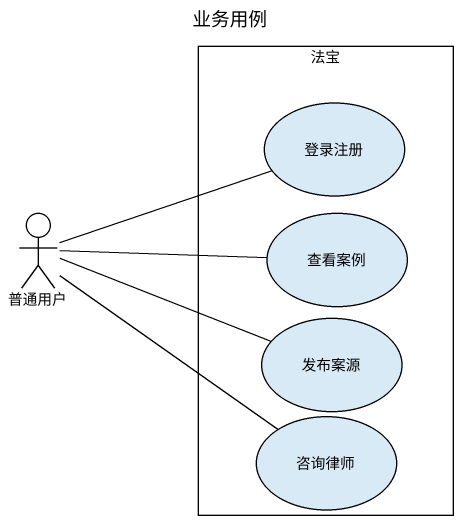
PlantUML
@startuml
title 业务用例
rectangle 法宝 {
  usecase 登录注册
  usecase 查看案例
  usecase 发布案源
  usecase 咨询律师
}
actor 普通用户
普通用户 -right- 登录注册
普通用户 -right- 查看案例
普通用户 -right- 发布案源
普通用户 -- 咨询律师
@enduml
